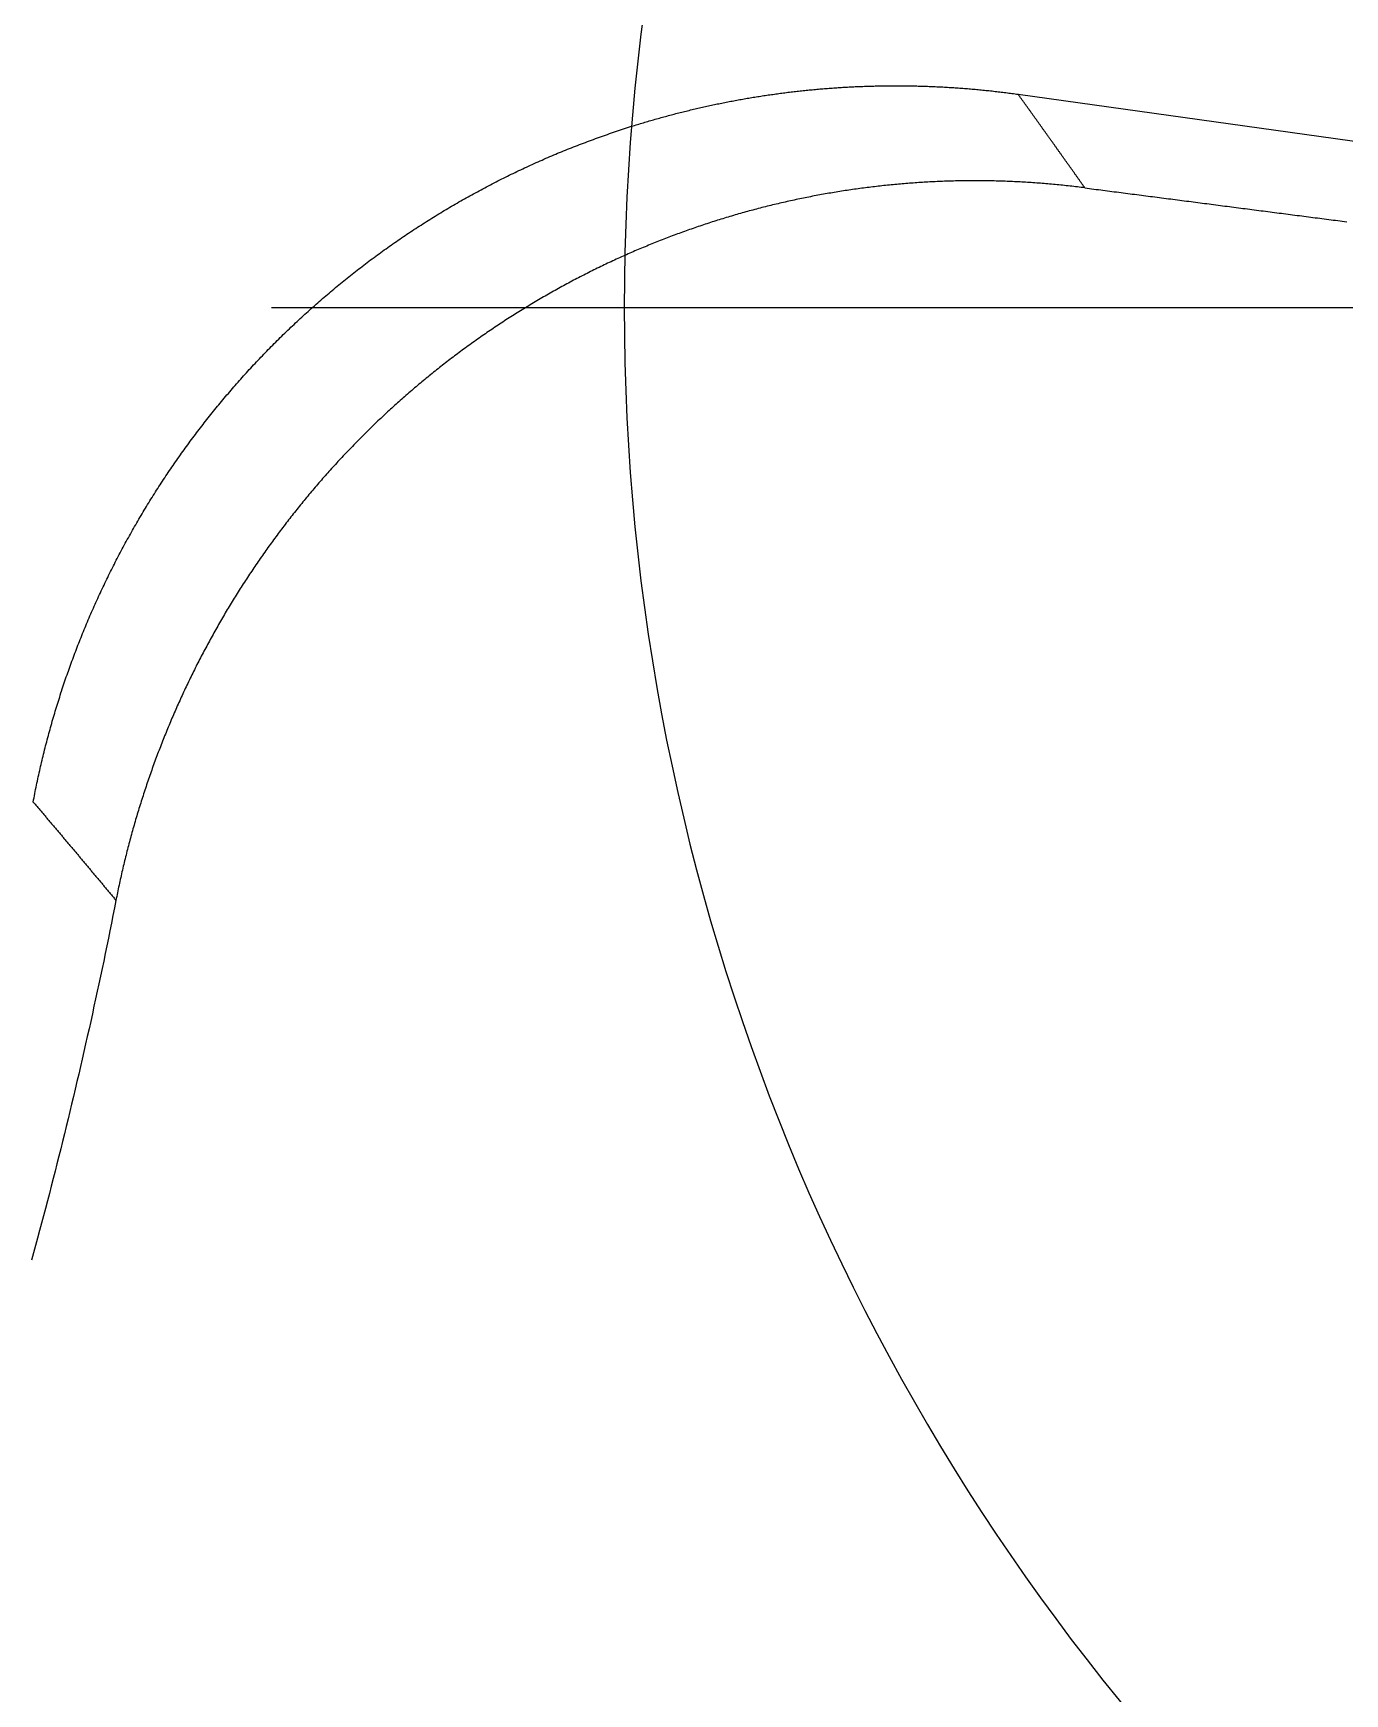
# Model space of a CAD drawing. Extents: x -139 to 76, y -217 to 47.
# Drawn here: x 30.65 to 38.09, y -7.86 to 1.56 of the extents above; entities that cross this region are included whole.
import ezdxf

# ---------------------------------------------------------------- set-up
doc = ezdxf.new("R2010")
doc.units = 0
doc.linetypes.add('CENTER', pattern=[50.8, 31.75, -6.35, 6.35, -6.35])
doc.linetypes.add('DASHED', pattern=[19.05, 12.7, -6.35])
doc.layers.get('0').update_dxf_attribs({"linetype": 'CONTINUOUS'})
doc.layers.add('CENTER', color=1, linetype='CONTINUOUS')

msp = doc.modelspace()

# ---------------------------------------------------------------- linework, layer by layer
at = {"color": 3, "linetype": 'DASHED'}
msp.add_line((36.2337, 1.2091), (38.8071, 0.8492), dxfattribs=at)
at = {"color": 3}
for points in [[(34.0422, 1.0272, 0), (34.0505, 1.0298, 0), (34.0588, 1.0324, 0), (34.0672, 1.035, 0), (34.0755, 1.0375, 0), (34.0838, 1.0401, 0), (34.0921, 1.0426, 0), (34.1004, 1.0451, 0), (34.1087, 1.0476, 0), (34.1171, 1.0501, 0), (34.1254, 1.0526, 0), (34.1337, 1.0551, 0), (34.1421, 1.0575, 0), (34.1504, 1.0599, 0), (34.1587, 1.0624, 0), (34.1671, 1.0648, 0), (34.1754, 1.0672, 0), (34.1838, 1.0695, 0), (34.1921, 1.0719, 0), (34.2005, 1.0742, 0), (34.2088, 1.0765, 0), (34.2172, 1.0789, 0), (34.2256, 1.0811, 0), (34.2339, 1.0834, 0), (34.2423, 1.0857, 0), (34.2507, 1.0879, 0), (34.259, 1.0902, 0), (34.2674, 1.0924, 0), (34.2758, 1.0946, 0), (34.2841, 1.0968, 0), (34.2925, 1.099, 0), (34.3009, 1.1011, 0), (34.3093, 1.1033, 0), (34.3177, 1.1054, 0), (34.3261, 1.1075, 0), (34.3344, 1.1096, 0), (34.3428, 1.1117, 0), (34.3512, 1.1137, 0), (34.3596, 1.1158, 0), (34.368, 1.1178, 0), (34.3764, 1.1199, 0), (34.3848, 1.1219, 0), (34.3932, 1.1239, 0), (34.4016, 1.1258, 0), (34.41, 1.1278, 0), (34.4184, 1.1298, 0), (34.4269, 1.1317, 0), (34.4353, 1.1336, 0), (34.4437, 1.1355, 0), (34.4521, 1.1374, 0), (34.4606, 1.1393, 0), (34.469, 1.1411, 0), (34.4774, 1.143, 0), (34.4859, 1.1448, 0), (34.4943, 1.1466, 0), (34.5027, 1.1484, 0), (34.5112, 1.1502, 0), (34.5196, 1.152, 0), (34.5281, 1.1538, 0), (34.5365, 1.1555, 0), (34.545, 1.1572, 0), (34.5535, 1.1589, 0), (34.5619, 1.1606, 0), (34.5704, 1.1623, 0), (34.5789, 1.164, 0), (34.5873, 1.1657, 0), (34.5958, 1.1673, 0), (34.6043, 1.1689, 0), (34.6128, 1.1705, 0), (34.6213, 1.1722, 0), (34.6298, 1.1737, 0), (34.6383, 1.1753, 0), (34.6467, 1.1768, 0), (34.6552, 1.1784, 0), (34.6637, 1.1799, 0), (34.6722, 1.1814, 0), (34.6808, 1.1829, 0), (34.6893, 1.1844, 0), (34.6978, 1.1859, 0), (34.7063, 1.1873, 0), (34.7148, 1.1887, 0), (34.7233, 1.1902, 0), (34.7319, 1.1916, 0), (34.7404, 1.193, 0), (34.7489, 1.1944, 0), (34.7575, 1.1957, 0), (34.766, 1.1971, 0), (34.7745, 1.1984, 0), (34.7831, 1.1997, 0), (34.7916, 1.201, 0), (34.8002, 1.2023, 0), (34.8087, 1.2036, 0), (34.8173, 1.2048, 0), (34.8258, 1.2061, 0), (34.8344, 1.2073, 0), (34.843, 1.2085, 0), (34.8515, 1.2097, 0), (34.8601, 1.2109, 0), (34.8687, 1.2121, 0), (34.8773, 1.2132, 0), (34.8858, 1.2144, 0), (34.8944, 1.2155, 0), (34.903, 1.2166, 0), (34.9116, 1.2177, 0), (34.9202, 1.2188, 0), (34.9288, 1.2199, 0), (34.9374, 1.2209, 0), (34.946, 1.222, 0), (34.9546, 1.223, 0), (34.9632, 1.224, 0), (34.9718, 1.225, 0), (34.9804, 1.226, 0), (34.989, 1.2269, 0), (34.9977, 1.2279, 0), (35.0063, 1.2288, 0), (35.0149, 1.2297, 0), (35.0235, 1.2306, 0), (35.0322, 1.2315, 0), (35.0408, 1.2324, 0), (35.0495, 1.2332, 0), (35.0581, 1.2341, 0), (35.0667, 1.2349, 0), (35.0754, 1.2357, 0), (35.084, 1.2365, 0), (35.0927, 1.2373, 0), (35.1013, 1.2381, 0), (35.11, 1.2388, 0), (35.1187, 1.2396, 0), (35.1273, 1.2403, 0), (35.136, 1.241, 0), (35.1447, 1.2417, 0), (35.1534, 1.2424, 0), (35.162, 1.243, 0), (35.1707, 1.2437, 0), (35.1794, 1.2443, 0), (35.1881, 1.245, 0), (35.1968, 1.2455, 0), (35.2055, 1.2461, 0), (35.2142, 1.2467, 0), (35.2229, 1.2473, 0), (35.2316, 1.2478, 0), (35.2403, 1.2484, 0), (35.249, 1.2489, 0), (35.2577, 1.2494, 0), (35.2664, 1.2498, 0), (35.2751, 1.2503, 0), (35.2839, 1.2508, 0), (35.2926, 1.2512, 0), (35.3013, 1.2516, 0), (35.31, 1.2521, 0), (35.3188, 1.2525, 0), (35.3275, 1.2528, 0), (35.3362, 1.2532, 0), (35.3449, 1.2535, 0), (35.3537, 1.2539, 0), (35.3624, 1.2542, 0), (35.3711, 1.2545, 0), (35.3798, 1.2548, 0), (35.3886, 1.2551, 0), (35.3973, 1.2553, 0), (35.406, 1.2555, 0), (35.4147, 1.2558, 0), (35.4235, 1.256, 0), (35.4322, 1.2562, 0), (35.4409, 1.2564, 0), (35.4496, 1.2565, 0), (35.4584, 1.2567, 0), (35.4671, 1.2568, 0), (35.4758, 1.2569, 0), (35.4846, 1.2571, 0), (35.4933, 1.2571, 0), (35.502, 1.2572, 0), (35.5107, 1.2573, 0), (35.5195, 1.2573, 0), (35.5282, 1.2573, 0), (35.5369, 1.2573, 0), (35.5457, 1.2573, 0), (35.5544, 1.2573, 0), (35.5631, 1.2573, 0), (35.5718, 1.2573, 0), (35.5806, 1.2572, 0), (35.5893, 1.2571, 0), (35.598, 1.257, 0), (35.6068, 1.2569, 0), (35.6155, 1.2568, 0), (35.6242, 1.2567, 0), (35.6329, 1.2565, 0), (35.6417, 1.2563, 0), (35.6504, 1.2561, 0), (35.6591, 1.2559, 0), (35.6679, 1.2557, 0), (35.6766, 1.2555, 0), (35.6853, 1.2552, 0), (35.694, 1.255, 0), (35.7028, 1.2547, 0), (35.7115, 1.2544, 0), (35.7202, 1.2541, 0), (35.7289, 1.2538, 0), (35.7377, 1.2535, 0), (35.7464, 1.2531, 0), (35.7551, 1.2527, 0), (35.7638, 1.2524, 0), (35.7725, 1.2519, 0), (35.7813, 1.2515, 0), (35.79, 1.2511, 0), (35.7987, 1.2507, 0), (35.8074, 1.2502, 0), (35.8161, 1.2497, 0), (35.8249, 1.2492, 0), (35.8336, 1.2487, 0), (35.8423, 1.2482, 0), (35.851, 1.2477, 0), (35.8597, 1.2471, 0), (35.8685, 1.2466, 0), (35.8772, 1.246, 0), (35.8859, 1.2454, 0), (35.8946, 1.2448, 0), (35.9033, 1.2442, 0), (35.912, 1.2435, 0), (35.9207, 1.2429, 0), (35.9294, 1.2422, 0), (35.9382, 1.2415, 0), (35.9469, 1.2408, 0), (35.9556, 1.2401, 0), (35.9643, 1.2393, 0), (35.973, 1.2386, 0), (35.9817, 1.2378, 0), (35.9904, 1.237, 0), (35.9991, 1.2363, 0), (36.0078, 1.2354, 0), (36.0165, 1.2346, 0), (36.0252, 1.2338, 0), (36.0339, 1.2329, 0), (36.0426, 1.2321, 0), (36.0513, 1.2312, 0), (36.06, 1.2303, 0), (36.0687, 1.2294, 0), (36.0774, 1.2284, 0), (36.0861, 1.2275, 0), (36.0948, 1.2265, 0), (36.1035, 1.2255, 0), (36.1122, 1.2246, 0), (36.1209, 1.2235, 0), (36.1295, 1.2225, 0), (36.1382, 1.2215, 0), (36.1469, 1.2204, 0), (36.1556, 1.2194, 0), (36.1643, 1.2183, 0), (36.173, 1.2172, 0), (36.1816, 1.2161, 0), (36.1903, 1.2149, 0), (36.199, 1.2138, 0), (36.2077, 1.2126, 0), (36.2164, 1.2114, 0), (36.225, 1.2103, 0), (36.2337, 1.2091, 0)], [(36.6124, 0.6781, 0), (36.6101, 0.6815, 0), (36.6077, 0.6848, 0), (36.6053, 0.6882, 0), (36.603, 0.6915, 0), (36.6006, 0.6948, 0), (36.5982, 0.6982, 0), (36.5959, 0.7015, 0), (36.5935, 0.7048, 0), (36.5911, 0.7082, 0), (36.5887, 0.7115, 0), (36.5864, 0.7149, 0), (36.584, 0.7182, 0), (36.5816, 0.7215, 0), (36.5793, 0.7249, 0), (36.5769, 0.7282, 0), (36.5745, 0.7315, 0), (36.5722, 0.7349, 0), (36.5698, 0.7382, 0), (36.5674, 0.7416, 0), (36.5651, 0.7449, 0), (36.5627, 0.7482, 0), (36.5603, 0.7516, 0), (36.558, 0.7549, 0), (36.5556, 0.7582, 0), (36.5532, 0.7616, 0), (36.5509, 0.7649, 0), (36.5485, 0.7683, 0), (36.5461, 0.7716, 0), (36.5437, 0.7749, 0), (36.5414, 0.7783, 0), (36.539, 0.7816, 0), (36.5366, 0.7849, 0), (36.5343, 0.7883, 0), (36.5319, 0.7916, 0), (36.5295, 0.795, 0), (36.5272, 0.7983, 0), (36.5248, 0.8016, 0), (36.5224, 0.805, 0), (36.52, 0.8083, 0), (36.5177, 0.8116, 0), (36.5153, 0.815, 0), (36.5129, 0.8183, 0), (36.5106, 0.8217, 0), (36.5082, 0.825, 0), (36.5058, 0.8283, 0), (36.5034, 0.8317, 0), (36.5011, 0.835, 0), (36.4987, 0.8383, 0), (36.4963, 0.8417, 0), (36.4939, 0.845, 0), (36.4916, 0.8484, 0), (36.4892, 0.8517, 0), (36.4868, 0.855, 0), (36.4845, 0.8584, 0), (36.4821, 0.8617, 0), (36.4797, 0.865, 0), (36.4773, 0.8684, 0), (36.475, 0.8717, 0), (36.4726, 0.8751, 0), (36.4702, 0.8784, 0), (36.4678, 0.8817, 0), (36.4654, 0.8851, 0), (36.4631, 0.8884, 0), (36.4607, 0.8918, 0), (36.4583, 0.8951, 0), (36.4559, 0.8984, 0), (36.4536, 0.9018, 0), (36.4512, 0.9051, 0), (36.4488, 0.9084, 0), (36.4464, 0.9118, 0), (36.444, 0.9151, 0), (36.4417, 0.9185, 0), (36.4393, 0.9218, 0), (36.4369, 0.9251, 0), (36.4345, 0.9285, 0), (36.4322, 0.9318, 0), (36.4298, 0.9352, 0), (36.4274, 0.9385, 0), (36.425, 0.9418, 0), (36.4226, 0.9452, 0), (36.4202, 0.9485, 0), (36.4179, 0.9519, 0), (36.4155, 0.9552, 0), (36.4131, 0.9585, 0), (36.4107, 0.9619, 0), (36.4083, 0.9652, 0), (36.4059, 0.9685, 0), (36.4036, 0.9719, 0), (36.4012, 0.9752, 0), (36.3988, 0.9786, 0), (36.3964, 0.9819, 0), (36.394, 0.9852, 0), (36.3916, 0.9886, 0), (36.3892, 0.9919, 0), (36.3869, 0.9953, 0), (36.3845, 0.9986, 0), (36.3821, 1.0019, 0), (36.3797, 1.0053, 0), (36.3773, 1.0086, 0), (36.3749, 1.012, 0), (36.3725, 1.0153, 0), (36.3701, 1.0186, 0), (36.3678, 1.022, 0), (36.3654, 1.0253, 0), (36.363, 1.0287, 0), (36.3606, 1.032, 0), (36.3582, 1.0353, 0), (36.3558, 1.0387, 0), (36.3534, 1.042, 0), (36.351, 1.0454, 0), (36.3486, 1.0487, 0), (36.3462, 1.052, 0), (36.3439, 1.0554, 0), (36.3415, 1.0587, 0), (36.3391, 1.0621, 0), (36.3367, 1.0654, 0), (36.3343, 1.0688, 0), (36.3319, 1.0721, 0), (36.3295, 1.0754, 0), (36.3271, 1.0788, 0), (36.3247, 1.0821, 0), (36.3223, 1.0855, 0), (36.3199, 1.0888, 0), (36.3175, 1.0921, 0), (36.3151, 1.0955, 0), (36.3127, 1.0988, 0), (36.3104, 1.1021, 0), (36.308, 1.1055, 0), (36.3056, 1.1088, 0), (36.3032, 1.1122, 0), (36.3008, 1.1155, 0), (36.2984, 1.1189, 0), (36.296, 1.1222, 0), (36.2936, 1.1255, 0), (36.2912, 1.1289, 0), (36.2888, 1.1322, 0), (36.2864, 1.1356, 0), (36.284, 1.1389, 0), (36.2816, 1.1422, 0), (36.2792, 1.1456, 0), (36.2768, 1.1489, 0), (36.2744, 1.1523, 0), (36.272, 1.1556, 0), (36.2696, 1.1589, 0), (36.2672, 1.1623, 0), (36.2649, 1.1656, 0), (36.2625, 1.169, 0), (36.2601, 1.1723, 0), (36.2577, 1.1757, 0), (36.2553, 1.179, 0), (36.2529, 1.1823, 0), (36.2505, 1.1857, 0), (36.2481, 1.189, 0), (36.2457, 1.1924, 0), (36.2433, 1.1957, 0), (36.2409, 1.199, 0), (36.2385, 1.2024, 0), (36.2361, 1.2057, 0), (36.2337, 1.2091, 0)], [(36.6124, 0.6781, 0), (36.6019, 0.6795, 0), (36.5914, 0.6808, 0), (36.5809, 0.6821, 0), (36.5703, 0.6834, 0), (36.5598, 0.6847, 0), (36.5493, 0.6859, 0), (36.5388, 0.6871, 0), (36.5283, 0.6883, 0), (36.5178, 0.6895, 0), (36.5072, 0.6906, 0), (36.4967, 0.6917, 0), (36.4862, 0.6928, 0), (36.4757, 0.6939, 0), (36.4652, 0.6949, 0), (36.4547, 0.696, 0), (36.4442, 0.697, 0), (36.4337, 0.6979, 0), (36.4232, 0.6989, 0), (36.4127, 0.6998, 0), (36.4022, 0.7007, 0), (36.3917, 0.7016, 0), (36.3812, 0.7025, 0), (36.3707, 0.7033, 0), (36.3602, 0.7042, 0), (36.3497, 0.705, 0), (36.3392, 0.7057, 0), (36.3287, 0.7065, 0), (36.3182, 0.7072, 0), (36.3077, 0.7079, 0), (36.2973, 0.7086, 0), (36.2868, 0.7092, 0), (36.2763, 0.7099, 0), (36.2658, 0.7105, 0), (36.2553, 0.7111, 0), (36.2448, 0.7116, 0), (36.2344, 0.7122, 0), (36.2239, 0.7127, 0), (36.2134, 0.7132, 0), (36.2029, 0.7137, 0), (36.1924, 0.7141, 0), (36.182, 0.7146, 0), (36.1715, 0.715, 0), (36.161, 0.7154, 0), (36.1506, 0.7157, 0), (36.1401, 0.7161, 0), (36.1296, 0.7164, 0), (36.1192, 0.7167, 0), (36.1087, 0.7169, 0), (36.0982, 0.7172, 0), (36.0878, 0.7174, 0), (36.0773, 0.7176, 0), (36.0668, 0.7178, 0), (36.0564, 0.7179, 0), (36.0459, 0.7181, 0), (36.0355, 0.7182, 0), (36.025, 0.7183, 0), (36.0146, 0.7183, 0), (36.0041, 0.7184, 0), (35.9937, 0.7184, 0), (35.9832, 0.7184, 0), (35.9728, 0.7184, 0), (35.9623, 0.7183, 0), (35.9519, 0.7183, 0), (35.9414, 0.7182, 0), (35.931, 0.7181, 0), (35.9205, 0.7179, 0), (35.9101, 0.7178, 0), (35.8996, 0.7176, 0), (35.8892, 0.7174, 0), (35.8788, 0.7172, 0), (35.8683, 0.7169, 0), (35.8579, 0.7166, 0), (35.8475, 0.7164, 0), (35.837, 0.716, 0), (35.8266, 0.7157, 0), (35.8162, 0.7153, 0), (35.8057, 0.715, 0), (35.7953, 0.7146, 0), (35.7849, 0.7141, 0), (35.7745, 0.7137, 0), (35.764, 0.7132, 0), (35.7536, 0.7127, 0), (35.7432, 0.7122, 0), (35.7328, 0.7117, 0), (35.7223, 0.7111, 0), (35.7119, 0.7105, 0), (35.7015, 0.7099, 0), (35.6911, 0.7093, 0), (35.6807, 0.7086, 0), (35.6703, 0.708, 0), (35.6599, 0.7073, 0), (35.6494, 0.7065, 0), (35.639, 0.7058, 0), (35.6286, 0.705, 0), (35.6182, 0.7043, 0), (35.6078, 0.7034, 0), (35.5973, 0.7026, 0), (35.5869, 0.7018, 0), (35.5765, 0.7009, 0), (35.5661, 0.7, 0), (35.5557, 0.6991, 0), (35.5453, 0.6981, 0), (35.5348, 0.6971, 0), (35.5244, 0.6962, 0), (35.514, 0.6951, 0), (35.5036, 0.6941, 0), (35.4932, 0.6931, 0), (35.4827, 0.692, 0), (35.4723, 0.6909, 0), (35.4619, 0.6897, 0), (35.4515, 0.6886, 0), (35.4411, 0.6874, 0), (35.4307, 0.6862, 0), (35.4203, 0.685, 0), (35.4098, 0.6838, 0), (35.3994, 0.6825, 0), (35.389, 0.6812, 0), (35.3786, 0.6799, 0), (35.3682, 0.6786, 0), (35.3578, 0.6772, 0), (35.3474, 0.6759, 0), (35.337, 0.6745, 0), (35.3266, 0.673, 0), (35.3162, 0.6716, 0), (35.3058, 0.6701, 0), (35.2954, 0.6686, 0), (35.285, 0.6671, 0), (35.2746, 0.6656, 0), (35.2643, 0.6641, 0), (35.2539, 0.6625, 0), (35.2435, 0.6609, 0), (35.2331, 0.6593, 0), (35.2227, 0.6576, 0), (35.2124, 0.6559, 0), (35.202, 0.6543, 0), (35.1916, 0.6525, 0), (35.1813, 0.6508, 0), (35.1709, 0.6491, 0), (35.1606, 0.6473, 0), (35.1502, 0.6455, 0), (35.1399, 0.6437, 0), (35.1295, 0.6418, 0), (35.1192, 0.64, 0), (35.1088, 0.6381, 0), (35.0985, 0.6362, 0), (35.0882, 0.6342, 0), (35.0778, 0.6323, 0), (35.0675, 0.6303, 0), (35.0572, 0.6283, 0), (35.0469, 0.6263, 0), (35.0366, 0.6242, 0), (35.0263, 0.6222, 0), (35.016, 0.6201, 0), (35.0057, 0.618, 0), (34.9954, 0.6158, 0), (34.9851, 0.6137, 0), (34.9748, 0.6115, 0), (34.9645, 0.6093, 0), (34.9543, 0.6071, 0), (34.944, 0.6048, 0), (34.9338, 0.6026, 0), (34.9235, 0.6003, 0), (34.9132, 0.598, 0), (34.903, 0.5956, 0), (34.8928, 0.5933, 0), (34.8825, 0.5909, 0), (34.8723, 0.5885, 0), (34.8621, 0.5861, 0), (34.8519, 0.5837, 0), (34.8417, 0.5812, 0), (34.8315, 0.5787, 0), (34.8213, 0.5762, 0), (34.8111, 0.5737, 0), (34.8009, 0.5711, 0), (34.7907, 0.5686, 0), (34.7806, 0.566, 0), (34.7704, 0.5633, 0), (34.7602, 0.5607, 0), (34.7501, 0.558, 0), (34.7399, 0.5554, 0), (34.7298, 0.5527, 0), (34.7197, 0.5499, 0), (34.7096, 0.5472, 0), (34.6995, 0.5444, 0), (34.6894, 0.5416, 0), (34.6793, 0.5388, 0), (34.6692, 0.536, 0), (34.6591, 0.5332, 0), (34.6491, 0.5303, 0), (34.639, 0.5274, 0), (34.629, 0.5245, 0), (34.6189, 0.5216, 0), (34.6089, 0.5186, 0), (34.5989, 0.5156, 0), (34.5889, 0.5127, 0), (34.5789, 0.5096, 0), (34.5689, 0.5066, 0), (34.5589, 0.5035, 0), (34.5489, 0.5005, 0), (34.5389, 0.4974, 0), (34.529, 0.4943, 0), (34.519, 0.4911, 0), (34.5091, 0.488, 0), (34.4991, 0.4848, 0), (34.4892, 0.4816, 0), (34.4793, 0.4784, 0), (34.4694, 0.4751, 0), (34.4595, 0.4718, 0), (34.4496, 0.4686, 0), (34.4397, 0.4653, 0), (34.4298, 0.4619, 0), (34.4199, 0.4586, 0), (34.4101, 0.4552, 0), (34.4002, 0.4518, 0), (34.3904, 0.4484, 0), (34.3805, 0.445, 0), (34.3707, 0.4416, 0), (34.3609, 0.4381, 0), (34.3511, 0.4346, 0), (34.3413, 0.4311, 0), (34.3315, 0.4275, 0), (34.3217, 0.424, 0), (34.3119, 0.4204, 0), (34.3022, 0.4168, 0), (34.2924, 0.4132, 0), (34.2826, 0.4096, 0), (34.2729, 0.4059, 0), (34.2632, 0.4022, 0), (34.2534, 0.3986, 0), (34.2437, 0.3948, 0), (34.234, 0.3911, 0), (34.2243, 0.3873, 0), (34.2146, 0.3836, 0), (34.2049, 0.3798, 0), (34.1953, 0.3759, 0), (34.1856, 0.3721, 0), (34.1759, 0.3682, 0), (34.1663, 0.3644, 0), (34.1566, 0.3605, 0), (34.147, 0.3565, 0), (34.1374, 0.3526, 0), (34.1278, 0.3486, 0), (34.1181, 0.3446, 0), (34.1085, 0.3406, 0), (34.099, 0.3366, 0), (34.0894, 0.3326, 0), (34.0798, 0.3285, 0), (34.0702, 0.3244, 0), (34.0607, 0.3203, 0), (34.0511, 0.3162, 0), (34.0416, 0.312, 0), (34.032, 0.3079, 0), (34.0225, 0.3037, 0), (34.013, 0.2995, 0), (34.0035, 0.2952, 0)], [(36.6124, 0.6781, 0), (36.6252, 0.6765, 0), (36.638, 0.6748, 0), (36.6508, 0.6732, 0), (36.6636, 0.6715, 0), (36.6765, 0.6699, 0), (36.6893, 0.6682, 0), (36.7021, 0.6665, 0), (36.7149, 0.6649, 0), (36.7277, 0.6632, 0), (36.7405, 0.6616, 0), (36.7533, 0.6599, 0), (36.7661, 0.6583, 0), (36.7789, 0.6566, 0), (36.7917, 0.655, 0), (36.8045, 0.6533, 0), (36.8173, 0.6516, 0), (36.8301, 0.65, 0), (36.8429, 0.6483, 0), (36.8557, 0.6467, 0), (36.8685, 0.645, 0), (36.8813, 0.6433, 0), (36.8941, 0.6417, 0), (36.907, 0.64, 0), (36.9198, 0.6384, 0), (36.9326, 0.6367, 0), (36.9454, 0.6351, 0), (36.9582, 0.6334, 0), (36.971, 0.6318, 0), (36.9838, 0.6301, 0), (36.9966, 0.6284, 0), (37.0094, 0.6268, 0), (37.0222, 0.6251, 0), (37.035, 0.6235, 0), (37.0478, 0.6218, 0), (37.0606, 0.6202, 0), (37.0734, 0.6185, 0), (37.0862, 0.6168, 0), (37.099, 0.6152, 0), (37.1118, 0.6135, 0), (37.1246, 0.6119, 0), (37.1375, 0.6102, 0), (37.1503, 0.6086, 0), (37.1631, 0.6069, 0), (37.1759, 0.6052, 0), (37.1887, 0.6036, 0), (37.2015, 0.6019, 0), (37.2143, 0.6003, 0), (37.2271, 0.5986, 0), (37.2399, 0.597, 0), (37.2527, 0.5953, 0), (37.2655, 0.5936, 0), (37.2783, 0.592, 0), (37.2911, 0.5903, 0), (37.3039, 0.5887, 0), (37.3167, 0.587, 0), (37.3295, 0.5854, 0), (37.3423, 0.5837, 0), (37.3551, 0.582, 0), (37.368, 0.5804, 0), (37.3808, 0.5787, 0), (37.3936, 0.5771, 0), (37.4064, 0.5754, 0), (37.4192, 0.5738, 0), (37.432, 0.5721, 0), (37.4448, 0.5704, 0), (37.4576, 0.5688, 0), (37.4704, 0.5671, 0), (37.4832, 0.5655, 0), (37.496, 0.5638, 0), (37.5088, 0.5622, 0), (37.5216, 0.5605, 0), (37.5344, 0.5588, 0), (37.5472, 0.5572, 0), (37.56, 0.5555, 0), (37.5728, 0.5539, 0), (37.5856, 0.5522, 0), (37.5985, 0.5506, 0), (37.6113, 0.5489, 0), (37.6241, 0.5472, 0), (37.6369, 0.5456, 0), (37.6497, 0.5439, 0), (37.6625, 0.5423, 0), (37.6753, 0.5406, 0), (37.6881, 0.539, 0), (37.7009, 0.5373, 0), (37.7137, 0.5356, 0), (37.7265, 0.534, 0), (37.7393, 0.5323, 0), (37.7521, 0.5307, 0), (37.7649, 0.529, 0), (37.7777, 0.5273, 0), (37.7905, 0.5257, 0), (37.8033, 0.524, 0), (37.8161, 0.5224, 0), (37.829, 0.5207, 0), (37.8418, 0.5191, 0), (37.8546, 0.5174, 0), (37.8674, 0.5158, 0), (37.8802, 0.5141, 0), (37.893, 0.5124, 0), (37.9058, 0.5108, 0), (37.9186, 0.5091, 0), (37.9314, 0.5075, 0), (37.9442, 0.5058, 0), (37.957, 0.5041, 0), (37.9698, 0.5025, 0), (37.9826, 0.5008, 0), (37.9954, 0.4992, 0), (38.0082, 0.4975, 0), (38.021, 0.4959, 0), (38.0338, 0.4942, 0), (38.0466, 0.4925, 0), (38.0595, 0.4909, 0), (38.0723, 0.4892, 0), (38.0851, 0.4876, 0), (38.0979, 0.4859, 0)]]:
    msp.add_polyline3d(points, dxfattribs=at)
at = {"color": 7}
for points in [[(30.6486, -2.8038, 0), (30.6508, -2.7919, 0), (30.6531, -2.7799, 0), (30.6554, -2.768, 0), (30.6578, -2.7561, 0), (30.6601, -2.7443, 0), (30.6625, -2.7324, 0), (30.6649, -2.7205, 0), (30.6674, -2.7087, 0), (30.6699, -2.6968, 0), (30.6724, -2.685, 0), (30.6749, -2.6732, 0), (30.6775, -2.6614, 0), (30.6801, -2.6496, 0), (30.6827, -2.6378, 0), (30.6853, -2.626, 0), (30.688, -2.6142, 0), (30.6907, -2.6025, 0), (30.6934, -2.5907, 0), (30.6962, -2.5789, 0), (30.6989, -2.5672, 0), (30.7017, -2.5555, 0), (30.7046, -2.5438, 0), (30.7074, -2.5321, 0), (30.7103, -2.5204, 0), (30.7132, -2.5087, 0), (30.7162, -2.497, 0), (30.7192, -2.4854, 0), (30.7222, -2.4737, 0), (30.7252, -2.4621, 0), (30.7282, -2.4505, 0), (30.7313, -2.4388, 0), (30.7344, -2.4272, 0), (30.7376, -2.4156, 0), (30.7407, -2.404, 0), (30.7439, -2.3925, 0), (30.7471, -2.3809, 0), (30.7504, -2.3693, 0), (30.7537, -2.3578, 0), (30.757, -2.3462, 0), (30.7603, -2.3347, 0), (30.7636, -2.3232, 0), (30.767, -2.3117, 0), (30.7704, -2.3002, 0), (30.7739, -2.2887, 0), (30.7773, -2.2772, 0), (30.7808, -2.2658, 0), (30.7843, -2.2543, 0), (30.7879, -2.2428, 0), (30.7914, -2.2314, 0), (30.795, -2.22, 0), (30.7987, -2.2085, 0), (30.8023, -2.1971, 0), (30.806, -2.1857, 0), (30.8097, -2.1744, 0), (30.8134, -2.163, 0), (30.8172, -2.1516, 0), (30.821, -2.1402, 0), (30.8248, -2.1289, 0), (30.8286, -2.1176, 0), (30.8325, -2.1062, 0), (30.8364, -2.0949, 0), (30.8403, -2.0836, 0), (30.8443, -2.0723, 0), (30.8482, -2.061, 0), (30.8522, -2.0497, 0), (30.8563, -2.0385, 0), (30.8603, -2.0272, 0), (30.8644, -2.0159, 0), (30.8685, -2.0047, 0), (30.8727, -1.9935, 0), (30.8768, -1.9823, 0), (30.881, -1.971, 0), (30.8852, -1.9598, 0), (30.8895, -1.9486, 0), (30.8937, -1.9375, 0), (30.898, -1.9263, 0), (30.9024, -1.9151, 0), (30.9067, -1.904, 0), (30.9111, -1.8928, 0), (30.9155, -1.8817, 0), (30.9199, -1.8706, 0), (30.9244, -1.8595, 0), (30.9289, -1.8484, 0), (30.9334, -1.8373, 0), (30.9379, -1.8262, 0), (30.9425, -1.8151, 0), (30.9471, -1.804, 0), (30.9517, -1.7929, 0), (30.9564, -1.7819, 0), (30.9611, -1.7708, 0), (30.9658, -1.7598, 0), (30.9705, -1.7487, 0), (30.9753, -1.7377, 0), (30.9801, -1.7267, 0), (30.9849, -1.7157, 0), (30.9898, -1.7047, 0), (30.9946, -1.6937, 0), (30.9995, -1.6827, 0), (31.0045, -1.6717, 0), (31.0094, -1.6608, 0), (31.0144, -1.6498, 0), (31.0194, -1.6389, 0), (31.0245, -1.628, 0), (31.0296, -1.617, 0), (31.0347, -1.6061, 0), (31.0398, -1.5952, 0), (31.0449, -1.5843, 0), (31.0501, -1.5735, 0), (31.0553, -1.5626, 0), (31.0605, -1.5517, 0), (31.0658, -1.5409, 0), (31.0711, -1.5301, 0), (31.0764, -1.5192, 0), (31.0817, -1.5084, 0), (31.0871, -1.4976, 0), (31.0925, -1.4868, 0), (31.0979, -1.4761, 0), (31.1033, -1.4653, 0), (31.1088, -1.4546, 0), (31.1143, -1.4438, 0), (31.1198, -1.4331, 0), (31.1254, -1.4224, 0), (31.131, -1.4117, 0), (31.1366, -1.401, 0), (31.1422, -1.3903, 0), (31.1478, -1.3796, 0), (31.1535, -1.369, 0), (31.1592, -1.3583, 0), (31.165, -1.3477, 0), (31.1707, -1.3371, 0), (31.1765, -1.3265, 0), (31.1823, -1.3159, 0), (31.1881, -1.3054, 0), (31.194, -1.2948, 0), (31.1999, -1.2843, 0), (31.2058, -1.2737, 0), (31.2117, -1.2632, 0), (31.2177, -1.2527, 0), (31.2237, -1.2422, 0), (31.2297, -1.2318, 0), (31.2357, -1.2213, 0), (31.2418, -1.2109, 0), (31.2479, -1.2004, 0), (31.254, -1.19, 0), (31.2601, -1.1796, 0), (31.2663, -1.1692, 0), (31.2725, -1.1589, 0), (31.2787, -1.1485, 0), (31.2849, -1.1382, 0), (31.2912, -1.1279, 0), (31.2975, -1.1176, 0), (31.3038, -1.1073, 0), (31.3101, -1.097, 0), (31.3165, -1.0868, 0), (31.3229, -1.0765, 0), (31.3293, -1.0663, 0), (31.3357, -1.0561, 0), (31.3422, -1.0459, 0), (31.3487, -1.0358, 0), (31.3552, -1.0256, 0), (31.3617, -1.0155, 0), (31.3683, -1.0054, 0), (31.3748, -0.9953, 0), (31.3814, -0.9852, 0), (31.388, -0.9751, 0), (31.3947, -0.9651, 0), (31.4014, -0.9551, 0), (31.408, -0.9451, 0), (31.4147, -0.9351, 0), (31.4215, -0.9251, 0), (31.4282, -0.9152, 0), (31.435, -0.9053, 0), (31.4418, -0.8953, 0), (31.4486, -0.8855, 0), (31.4555, -0.8756, 0), (31.4623, -0.8657, 0), (31.4692, -0.8559, 0), (31.4761, -0.8461, 0), (31.483, -0.8363, 0), (31.49, -0.8265, 0), (31.497, -0.8167, 0), (31.504, -0.807, 0), (31.511, -0.7973, 0), (31.518, -0.7876, 0), (31.5251, -0.7779, 0), (31.5322, -0.7682, 0), (31.5393, -0.7586, 0), (31.5464, -0.7489, 0), (31.5536, -0.7393, 0), (31.5608, -0.7297, 0), (31.568, -0.7202, 0), (31.5752, -0.7106, 0), (31.5824, -0.7011, 0), (31.5897, -0.6915, 0), (31.597, -0.682, 0), (31.6043, -0.6726, 0), (31.6116, -0.6631, 0), (31.619, -0.6537, 0), (31.6264, -0.6442, 0), (31.6338, -0.6348, 0), (31.6412, -0.6254, 0), (31.6486, -0.6161, 0), (31.6561, -0.6067, 0), (31.6636, -0.5974, 0), (31.6711, -0.5881, 0), (31.6786, -0.5788, 0), (31.6862, -0.5695, 0), (31.6938, -0.5602, 0), (31.7014, -0.551, 0), (31.709, -0.5417, 0), (31.7167, -0.5325, 0), (31.7243, -0.5234, 0), (31.732, -0.5142, 0), (31.7397, -0.505, 0), (31.7475, -0.4959, 0), (31.7552, -0.4868, 0), (31.763, -0.4777, 0), (31.7708, -0.4686, 0), (31.7786, -0.4596, 0), (31.7865, -0.4505, 0), (31.7943, -0.4415, 0), (31.8022, -0.4325, 0), (31.8101, -0.4235, 0), (31.8181, -0.4145, 0), (31.826, -0.4056, 0), (31.834, -0.3967, 0), (31.842, -0.3878, 0), (31.85, -0.3789, 0), (31.8581, -0.37, 0), (31.8661, -0.3611, 0), (31.8742, -0.3523, 0), (31.8823, -0.3435, 0), (31.8905, -0.3347, 0), (31.8986, -0.3259, 0), (31.9068, -0.3171, 0), (31.915, -0.3084, 0), (31.9232, -0.2997, 0), (31.9315, -0.2909, 0), (31.9398, -0.2823, 0), (31.948, -0.2736, 0), (31.9564, -0.2649, 0), (31.9647, -0.2563, 0), (31.9731, -0.2477, 0), (31.9815, -0.239, 0), (31.9899, -0.2305, 0), (31.9983, -0.2219, 0), (32.0068, -0.2133, 0), (32.0153, -0.2048, 0), (32.0238, -0.1963, 0), (32.0323, -0.1878, 0), (32.0409, -0.1793, 0), (32.0495, -0.1708, 0), (32.0581, -0.1624, 0), (32.0667, -0.154, 0), (32.0753, -0.1456, 0), (32.084, -0.1372, 0), (32.0927, -0.1288, 0), (32.1014, -0.1205, 0), (32.1101, -0.1122, 0), (32.1189, -0.1038, 0), (32.1277, -0.0956, 0), (32.1365, -0.0873, 0), (32.1453, -0.079, 0), (32.1541, -0.0708, 0), (32.163, -0.0626, 0), (32.1719, -0.0544, 0), (32.1808, -0.0463, 0), (32.1897, -0.0381, 0), (32.1987, -0.03, 0), (32.2076, -0.0219, 0), (32.2166, -0.0138, 0), (32.2256, -0.0057, 0), (32.2346, 0.0023, 0), (32.2437, 0.0103, 0), (32.2528, 0.0183, 0), (32.2618, 0.0263, 0), (32.2709, 0.0342, 0), (32.2801, 0.0422, 0), (32.2892, 0.0501, 0), (32.2984, 0.058, 0), (32.3076, 0.0658, 0), (32.3168, 0.0737, 0), (32.326, 0.0815, 0), (32.3352, 0.0893, 0), (32.3445, 0.0971, 0), (32.3537, 0.1048, 0), (32.363, 0.1126, 0), (32.3723, 0.1203, 0), (32.3817, 0.128, 0), (32.391, 0.1356, 0), (32.4004, 0.1433, 0), (32.4097, 0.1509, 0), (32.4191, 0.1585, 0), (32.4285, 0.166, 0), (32.438, 0.1736, 0), (32.4474, 0.1811, 0), (32.4569, 0.1886, 0), (32.4664, 0.196, 0), (32.4759, 0.2035, 0), (32.4854, 0.2109, 0), (32.4949, 0.2183, 0), (32.5044, 0.2257, 0), (32.514, 0.233, 0), (32.5236, 0.2403, 0), (32.5332, 0.2476, 0), (32.5428, 0.2549, 0), (32.5524, 0.2621, 0), (32.562, 0.2694, 0), (32.5717, 0.2766, 0), (32.5813, 0.2837, 0), (32.591, 0.2909, 0), (32.6007, 0.298, 0), (32.6104, 0.3051, 0), (32.6201, 0.3121, 0), (32.6299, 0.3192, 0), (32.6396, 0.3262, 0), (32.6494, 0.3332, 0), (32.6592, 0.3401, 0), (32.669, 0.3471, 0), (32.6788, 0.354, 0), (32.6886, 0.3609, 0), (32.6984, 0.3677, 0), (32.7083, 0.3746, 0), (32.7182, 0.3814, 0), (32.728, 0.3882, 0), (32.7379, 0.3949, 0), (32.7479, 0.4017, 0), (32.7578, 0.4084, 0), (32.7677, 0.4151, 0), (32.7777, 0.4217, 0), (32.7877, 0.4284, 0), (32.7977, 0.435, 0), (32.8077, 0.4416, 0), (32.8177, 0.4481, 0), (32.8277, 0.4547, 0), (32.8378, 0.4612, 0), (32.8478, 0.4677, 0), (32.8579, 0.4741, 0), (32.868, 0.4806, 0), (32.8781, 0.487, 0), (32.8882, 0.4934, 0), (32.8984, 0.4997, 0), (32.9085, 0.5061, 0), (32.9187, 0.5124, 0), (32.9289, 0.5187, 0), (32.9391, 0.5249, 0), (32.9493, 0.5312, 0), (32.9595, 0.5374, 0), (32.9697, 0.5436, 0), (32.98, 0.5498, 0), (32.9903, 0.5559, 0), (33.0006, 0.562, 0), (33.0109, 0.5681, 0), (33.0212, 0.5742, 0), (33.0315, 0.5802, 0), (33.0418, 0.5862, 0), (33.0522, 0.5922, 0), (33.0626, 0.5982, 0), (33.073, 0.6041, 0), (33.0834, 0.6101, 0), (33.0938, 0.6159, 0), (33.1042, 0.6218, 0), (33.1147, 0.6277, 0), (33.1252, 0.6335, 0), (33.1356, 0.6393, 0), (33.1461, 0.645, 0), (33.1566, 0.6508, 0), (33.1672, 0.6565, 0), (33.1777, 0.6622, 0), (33.1883, 0.6679, 0), (33.1988, 0.6735, 0), (33.2094, 0.6791, 0), (33.22, 0.6847, 0), (33.2306, 0.6903, 0), (33.2413, 0.6958, 0), (33.2519, 0.7014, 0), (33.2626, 0.7068, 0), (33.2732, 0.7123, 0), (33.2839, 0.7178, 0), (33.2946, 0.7232, 0), (33.3054, 0.7286, 0), (33.3161, 0.7339, 0), (33.3268, 0.7393, 0), (33.3376, 0.7446, 0), (33.3484, 0.7499, 0), (33.3592, 0.7552, 0), (33.37, 0.7604, 0), (33.3808, 0.7656, 0), (33.3916, 0.7708, 0), (33.4025, 0.776, 0), (33.4134, 0.7812, 0), (33.4243, 0.7863, 0), (33.4352, 0.7914, 0), (33.4461, 0.7964, 0), (33.457, 0.8015, 0), (33.4679, 0.8065, 0), (33.4789, 0.8115, 0), (33.4899, 0.8165, 0), (33.5009, 0.8214, 0), (33.5119, 0.8263, 0), (33.5229, 0.8312, 0), (33.5339, 0.8361, 0), (33.545, 0.8409, 0), (33.556, 0.8457, 0), (33.5671, 0.8505, 0), (33.5782, 0.8553, 0), (33.5893, 0.86, 0), (33.6004, 0.8647, 0), (33.6115, 0.8694, 0), (33.6226, 0.8741, 0), (33.6338, 0.8787, 0), (33.6449, 0.8833, 0), (33.6561, 0.8879, 0), (33.6673, 0.8924, 0), (33.6785, 0.8969, 0), (33.6897, 0.9014, 0), (33.7009, 0.9059, 0), (33.7122, 0.9103, 0), (33.7234, 0.9147, 0), (33.7347, 0.9191, 0), (33.7459, 0.9235, 0), (33.7572, 0.9278, 0), (33.7685, 0.9321, 0), (33.7798, 0.9364, 0), (33.7911, 0.9407, 0), (33.8024, 0.9449, 0), (33.8138, 0.9491, 0), (33.8251, 0.9532, 0), (33.8364, 0.9574, 0), (33.8478, 0.9615, 0), (33.8592, 0.9656, 0), (33.8706, 0.9696, 0), (33.8819, 0.9737, 0), (33.8933, 0.9777, 0), (33.9047, 0.9817, 0), (33.9162, 0.9856, 0), (33.9276, 0.9895, 0), (33.939, 0.9934, 0), (33.9504, 0.9973, 0), (33.9619, 1.0011, 0), (33.9734, 1.0049, 0), (33.9848, 1.0087, 0), (33.9963, 1.0125, 0), (34.0078, 1.0162, 0), (34.0192, 1.0199, 0), (34.0307, 1.0236, 0), (34.0422, 1.0272, 0)], [(34.0035, 0.2952, 0), (33.9937, 0.2909, 0), (33.9839, 0.2864, 0), (33.9741, 0.282, 0), (33.9643, 0.2776, 0), (33.9545, 0.2731, 0), (33.9447, 0.2686, 0), (33.935, 0.2641, 0), (33.9252, 0.2595, 0), (33.9155, 0.255, 0), (33.9058, 0.2504, 0), (33.896, 0.2458, 0), (33.8863, 0.2411, 0), (33.8766, 0.2365, 0), (33.8669, 0.2318, 0), (33.8572, 0.2271, 0), (33.8475, 0.2224, 0), (33.8379, 0.2177, 0), (33.8282, 0.2129, 0), (33.8185, 0.2081, 0), (33.8089, 0.2033, 0), (33.7993, 0.1985, 0), (33.7896, 0.1936, 0), (33.78, 0.1887, 0), (33.7704, 0.1838, 0), (33.7608, 0.1789, 0), (33.7512, 0.174, 0), (33.7416, 0.169, 0), (33.732, 0.164, 0), (33.7224, 0.159, 0), (33.7128, 0.154, 0), (33.7033, 0.1489, 0), (33.6937, 0.1438, 0), (33.6842, 0.1387, 0), (33.6747, 0.1336, 0), (33.6651, 0.1285, 0), (33.6556, 0.1233, 0), (33.6461, 0.1181, 0), (33.6366, 0.1129, 0), (33.6272, 0.1077, 0), (33.6177, 0.1024, 0), (33.6082, 0.0972, 0), (33.5988, 0.0919, 0), (33.5893, 0.0865, 0), (33.5799, 0.0812, 0), (33.5705, 0.0759, 0), (33.5611, 0.0705, 0), (33.5517, 0.0651, 0), (33.5423, 0.0597, 0), (33.5329, 0.0542, 0), (33.5236, 0.0488, 0), (33.5142, 0.0433, 0), (33.5049, 0.0378, 0), (33.4955, 0.0322, 0), (33.4862, 0.0267, 0), (33.4769, 0.0211, 0), (33.4676, 0.0156, 0), (33.4583, 0.01, 0), (33.4491, 0.0043, 0), (33.4398, -0.0013, 0), (33.4306, -0.007, 0), (33.4213, -0.0127, 0), (33.4121, -0.0184, 0), (33.4029, -0.0241, 0), (33.3937, -0.0298, 0), (33.3845, -0.0356, 0), (33.3754, -0.0414, 0), (33.3662, -0.0472, 0), (33.3571, -0.053, 0), (33.348, -0.0589, 0), (33.3388, -0.0647, 0), (33.3297, -0.0706, 0), (33.3207, -0.0765, 0), (33.3116, -0.0824, 0), (33.3025, -0.0883, 0), (33.2935, -0.0943, 0), (33.2844, -0.1003, 0), (33.2754, -0.1063, 0), (33.2664, -0.1123, 0), (33.2574, -0.1183, 0), (33.2485, -0.1244, 0), (33.2395, -0.1304, 0), (33.2306, -0.1365, 0), (33.2216, -0.1426, 0), (33.2127, -0.1488, 0), (33.2038, -0.1549, 0), (33.1949, -0.1611, 0), (33.1861, -0.1672, 0), (33.1772, -0.1734, 0), (33.1684, -0.1796, 0), (33.1596, -0.1859, 0), (33.1507, -0.1921, 0), (33.142, -0.1984, 0), (33.1332, -0.2047, 0), (33.1244, -0.211, 0), (33.1157, -0.2173, 0), (33.107, -0.2236, 0), (33.0983, -0.23, 0), (33.0896, -0.2364, 0), (33.0809, -0.2427, 0), (33.0722, -0.2492, 0), (33.0636, -0.2556, 0), (33.055, -0.262, 0), (33.0463, -0.2685, 0), (33.0377, -0.275, 0), (33.0292, -0.2814, 0), (33.0206, -0.288, 0), (33.012, -0.2945, 0), (33.0035, -0.301, 0), (32.995, -0.3076, 0), (32.9865, -0.3142, 0), (32.978, -0.3208, 0), (32.9695, -0.3274, 0), (32.9611, -0.334, 0), (32.9526, -0.3407, 0), (32.9442, -0.3474, 0), (32.9358, -0.354, 0), (32.9274, -0.3607, 0), (32.919, -0.3675, 0), (32.9106, -0.3742, 0), (32.9023, -0.381, 0), (32.8939, -0.3877, 0), (32.8856, -0.3945, 0), (32.8773, -0.4013, 0), (32.869, -0.4082, 0), (32.8607, -0.415, 0), (32.8524, -0.4219, 0), (32.8442, -0.4288, 0), (32.836, -0.4356, 0), (32.8277, -0.4426, 0), (32.8195, -0.4495, 0), (32.8114, -0.4564, 0), (32.8032, -0.4634, 0), (32.795, -0.4704, 0), (32.7869, -0.4774, 0), (32.7788, -0.4844, 0), (32.7706, -0.4915, 0), (32.7625, -0.4985, 0), (32.7545, -0.5056, 0), (32.7464, -0.5127, 0), (32.7383, -0.5198, 0), (32.7303, -0.5269, 0), (32.7223, -0.5341, 0), (32.7143, -0.5412, 0), (32.7063, -0.5484, 0), (32.6983, -0.5556, 0), (32.6903, -0.5628, 0), (32.6824, -0.57, 0), (32.6745, -0.5773, 0), (32.6665, -0.5846, 0), (32.6586, -0.5918, 0), (32.6508, -0.5991, 0), (32.6429, -0.6065, 0), (32.635, -0.6138, 0), (32.6272, -0.6211, 0), (32.6194, -0.6285, 0), (32.6116, -0.6359, 0), (32.6038, -0.6433, 0), (32.596, -0.6507, 0), (32.5882, -0.6582, 0), (32.5805, -0.6656, 0), (32.5727, -0.6731, 0), (32.565, -0.6806, 0), (32.5573, -0.6881, 0), (32.5496, -0.6956, 0), (32.5419, -0.7032, 0), (32.5343, -0.7108, 0), (32.5266, -0.7183, 0), (32.519, -0.7259, 0), (32.5114, -0.7336, 0), (32.5038, -0.7412, 0), (32.4962, -0.7488, 0), (32.4886, -0.7565, 0), (32.4811, -0.7642, 0), (32.4735, -0.7719, 0), (32.466, -0.7796, 0), (32.4585, -0.7874, 0), (32.451, -0.7951, 0), (32.4435, -0.8029, 0), (32.4361, -0.8107, 0), (32.4286, -0.8185, 0), (32.4212, -0.8263, 0), (32.4138, -0.8342, 0), (32.4064, -0.842, 0), (32.399, -0.8499, 0), (32.3916, -0.8578, 0), (32.3842, -0.8657, 0), (32.3769, -0.8737, 0), (32.3696, -0.8816, 0), (32.3623, -0.8896, 0), (32.355, -0.8976, 0), (32.3477, -0.9056, 0), (32.3404, -0.9136, 0), (32.3332, -0.9216, 0), (32.3259, -0.9297, 0), (32.3187, -0.9378, 0), (32.3115, -0.9459, 0), (32.3043, -0.954, 0), (32.2972, -0.9621, 0), (32.29, -0.9702, 0), (32.2829, -0.9784, 0), (32.2758, -0.9865, 0), (32.2687, -0.9947, 0), (32.2616, -1.0029, 0), (32.2545, -1.0112, 0), (32.2475, -1.0194, 0), (32.2404, -1.0276, 0), (32.2334, -1.0359, 0), (32.2264, -1.0442, 0), (32.2194, -1.0525, 0), (32.2125, -1.0608, 0), (32.2055, -1.0692, 0), (32.1986, -1.0775, 0), (32.1917, -1.0859, 0), (32.1848, -1.0942, 0), (32.1779, -1.1026, 0), (32.1711, -1.1111, 0), (32.1642, -1.1195, 0), (32.1574, -1.1279, 0), (32.1506, -1.1364, 0), (32.1438, -1.1448, 0), (32.137, -1.1533, 0), (32.1303, -1.1618, 0), (32.1235, -1.1703, 0), (32.1168, -1.1788, 0), (32.1101, -1.1874, 0), (32.1034, -1.1959, 0), (32.0968, -1.2045, 0), (32.0901, -1.2131, 0), (32.0835, -1.2217, 0), (32.0769, -1.2303, 0), (32.0703, -1.2389, 0), (32.0637, -1.2475, 0), (32.0572, -1.2562, 0), (32.0507, -1.2649, 0), (32.0441, -1.2735, 0), (32.0376, -1.2822, 0), (32.0312, -1.2909, 0), (32.0247, -1.2996, 0), (32.0183, -1.3084, 0), (32.0118, -1.3171, 0), (32.0054, -1.3259, 0), (31.9991, -1.3346, 0), (31.9927, -1.3434, 0), (31.9864, -1.3522, 0), (31.98, -1.361, 0), (31.9737, -1.3699, 0), (31.9675, -1.3787, 0), (31.9612, -1.3875, 0), (31.9549, -1.3964, 0), (31.9487, -1.4052, 0), (31.9425, -1.4141, 0), (31.9363, -1.423, 0), (31.9302, -1.4319, 0), (31.924, -1.4408, 0), (31.9179, -1.4497, 0), (31.9118, -1.4587, 0), (31.9057, -1.4676, 0), (31.8996, -1.4766, 0), (31.8936, -1.4855, 0), (31.8876, -1.4945, 0), (31.8816, -1.5035, 0), (31.8756, -1.5125, 0), (31.8696, -1.5215, 0), (31.8637, -1.5306, 0), (31.8578, -1.5396, 0), (31.8519, -1.5486, 0), (31.846, -1.5577, 0), (31.8401, -1.5668, 0), (31.8343, -1.5758, 0), (31.8285, -1.5849, 0), (31.8227, -1.594, 0), (31.8169, -1.6031, 0), (31.8111, -1.6122, 0), (31.8054, -1.6214, 0), (31.7997, -1.6305, 0), (31.794, -1.6397, 0), (31.7883, -1.6488, 0), (31.7827, -1.658, 0), (31.777, -1.6672, 0), (31.7714, -1.6764, 0), (31.7658, -1.6856, 0), (31.7602, -1.6948, 0), (31.7547, -1.704, 0), (31.7492, -1.7132, 0), (31.7436, -1.7225, 0), (31.7381, -1.7318, 0), (31.7327, -1.741, 0), (31.7272, -1.7503, 0), (31.7218, -1.7596, 0), (31.7163, -1.7689, 0), (31.7109, -1.7783, 0), (31.7056, -1.7876, 0), (31.7002, -1.7969, 0), (31.6948, -1.8063, 0), (31.6895, -1.8156, 0), (31.6842, -1.825, 0), (31.6789, -1.8344, 0), (31.6737, -1.8438, 0), (31.6684, -1.8532, 0), (31.6632, -1.8627, 0), (31.658, -1.8721, 0), (31.6528, -1.8815, 0), (31.6476, -1.891, 0), (31.6425, -1.9005, 0), (31.6374, -1.91, 0), (31.6323, -1.9195, 0), (31.6272, -1.929, 0), (31.6221, -1.9385, 0), (31.6171, -1.948, 0), (31.612, -1.9575, 0), (31.607, -1.9671, 0), (31.602, -1.9767, 0), (31.5971, -1.9862, 0), (31.5921, -1.9958, 0), (31.5872, -2.0054, 0), (31.5823, -2.015, 0), (31.5774, -2.0247, 0), (31.5725, -2.0343, 0), (31.5677, -2.044, 0), (31.5628, -2.0536, 0), (31.558, -2.0633, 0), (31.5532, -2.073, 0), (31.5485, -2.0827, 0), (31.5437, -2.0924, 0), (31.539, -2.1021, 0), (31.5343, -2.1118, 0), (31.5296, -2.1215, 0), (31.5249, -2.1313, 0), (31.5202, -2.141, 0), (31.5156, -2.1508, 0), (31.511, -2.1606, 0), (31.5064, -2.1704, 0), (31.5018, -2.1802, 0), (31.4973, -2.19, 0), (31.4927, -2.1999, 0), (31.4882, -2.2097, 0), (31.4837, -2.2196, 0), (31.4792, -2.2294, 0), (31.4748, -2.2393, 0), (31.4704, -2.2492, 0), (31.4659, -2.2591, 0), (31.4615, -2.269, 0), (31.4572, -2.279, 0), (31.4528, -2.2889, 0), (31.4485, -2.2989, 0), (31.4442, -2.3088, 0), (31.4399, -2.3188, 0), (31.4356, -2.3288, 0), (31.4313, -2.3388, 0), (31.4271, -2.3488, 0), (31.4229, -2.3588, 0), (31.4187, -2.3689, 0), (31.4145, -2.3789, 0), (31.4103, -2.3889, 0), (31.4062, -2.399, 0), (31.4021, -2.4091, 0), (31.398, -2.4192, 0), (31.3939, -2.4293, 0), (31.3898, -2.4394, 0), (31.3858, -2.4495, 0), (31.3818, -2.4597, 0), (31.3778, -2.4698, 0), (31.3738, -2.48, 0), (31.3699, -2.4902, 0), (31.3659, -2.5003, 0), (31.362, -2.5105, 0), (31.3581, -2.5207, 0), (31.3543, -2.5309, 0), (31.3504, -2.5411, 0), (31.3466, -2.5513, 0), (31.3428, -2.5616, 0), (31.339, -2.5718, 0), (31.3353, -2.5821, 0), (31.3315, -2.5923, 0), (31.3278, -2.6026, 0), (31.3241, -2.6129, 0), (31.3204, -2.6231, 0), (31.3168, -2.6334, 0), (31.3131, -2.6437, 0), (31.3095, -2.654, 0), (31.3059, -2.6644, 0), (31.3024, -2.6747, 0), (31.2988, -2.685, 0), (31.2953, -2.6953, 0), (31.2918, -2.7057, 0), (31.2883, -2.716, 0), (31.2849, -2.7264, 0), (31.2814, -2.7368, 0), (31.278, -2.7472, 0), (31.2746, -2.7576, 0), (31.2713, -2.7679, 0), (31.2679, -2.7784, 0), (31.2646, -2.7888, 0), (31.2613, -2.7992, 0), (31.258, -2.8096, 0), (31.2547, -2.82, 0), (31.2515, -2.8305, 0), (31.2483, -2.8409, 0), (31.2451, -2.8514, 0), (31.2419, -2.8619, 0), (31.2387, -2.8723, 0), (31.2356, -2.8828, 0), (31.2325, -2.8933, 0), (31.2294, -2.9038, 0), (31.2264, -2.9143, 0), (31.2233, -2.9248, 0), (31.2203, -2.9353, 0), (31.2173, -2.9459, 0), (31.2143, -2.9564, 0), (31.2114, -2.9669, 0), (31.2084, -2.9775, 0), (31.2055, -2.988, 0), (31.2026, -2.9986, 0), (31.1998, -3.0091, 0), (31.1969, -3.0197, 0), (31.1941, -3.0303, 0), (31.1913, -3.0409, 0), (31.1885, -3.0515, 0), (31.1858, -3.0621, 0), (31.1831, -3.0727, 0), (31.1804, -3.0833, 0), (31.1777, -3.0939, 0), (31.175, -3.1045, 0), (31.1724, -3.1152, 0), (31.1697, -3.1258, 0), (31.1671, -3.1365, 0), (31.1646, -3.1471, 0), (31.162, -3.1578, 0), (31.1595, -3.1684, 0), (31.157, -3.1791, 0), (31.1545, -3.1898, 0), (31.152, -3.2005, 0), (31.1496, -3.2112, 0), (31.1472, -3.2218, 0), (31.1448, -3.2325, 0), (31.1424, -3.2433, 0), (31.1401, -3.254, 0), (31.1377, -3.2647, 0), (31.1354, -3.2754, 0), (31.1331, -3.2862, 0), (31.1309, -3.2969, 0), (31.1286, -3.3076, 0), (31.1264, -3.3184, 0), (31.1242, -3.3291, 0), (31.1221, -3.3399, 0), (31.1199, -3.3507, 0), (31.1178, -3.3614, 0)], [(30.6486, -2.8038, 0), (30.6523, -2.8082, 0), (30.656, -2.8125, 0), (30.6597, -2.8169, 0), (30.6635, -2.8213, 0), (30.6672, -2.8257, 0), (30.6709, -2.8301, 0), (30.6746, -2.8345, 0), (30.6784, -2.8389, 0), (30.6821, -2.8432, 0), (30.6858, -2.8476, 0), (30.6895, -2.852, 0), (30.6932, -2.8564, 0), (30.697, -2.8608, 0), (30.7007, -2.8652, 0), (30.7044, -2.8696, 0), (30.7081, -2.8739, 0), (30.7118, -2.8783, 0), (30.7156, -2.8827, 0), (30.7193, -2.8871, 0), (30.723, -2.8915, 0), (30.7267, -2.8959, 0), (30.7304, -2.9003, 0), (30.7341, -2.9047, 0), (30.7378, -2.909, 0), (30.7416, -2.9134, 0), (30.7453, -2.9178, 0), (30.749, -2.9222, 0), (30.7527, -2.9266, 0), (30.7564, -2.931, 0), (30.7601, -2.9354, 0), (30.7638, -2.9397, 0), (30.7675, -2.9441, 0), (30.7713, -2.9485, 0), (30.775, -2.9529, 0), (30.7787, -2.9573, 0), (30.7824, -2.9617, 0), (30.7861, -2.9661, 0), (30.7898, -2.9705, 0), (30.7935, -2.9748, 0), (30.7972, -2.9792, 0), (30.8009, -2.9836, 0), (30.8046, -2.988, 0), (30.8083, -2.9924, 0), (30.812, -2.9968, 0), (30.8157, -3.0012, 0), (30.8194, -3.0056, 0), (30.8231, -3.0099, 0), (30.8268, -3.0143, 0), (30.8305, -3.0187, 0), (30.8342, -3.0231, 0), (30.8379, -3.0275, 0), (30.8416, -3.0319, 0), (30.8453, -3.0363, 0), (30.849, -3.0407, 0), (30.8527, -3.0451, 0), (30.8564, -3.0495, 0), (30.8601, -3.0539, 0), (30.8638, -3.0582, 0), (30.8675, -3.0626, 0), (30.8712, -3.067, 0), (30.8749, -3.0714, 0), (30.8786, -3.0758, 0), (30.8823, -3.0802, 0), (30.886, -3.0846, 0), (30.8897, -3.089, 0), (30.8934, -3.0934, 0), (30.8971, -3.0978, 0), (30.9008, -3.1021, 0), (30.9045, -3.1065, 0), (30.9082, -3.1109, 0), (30.9119, -3.1153, 0), (30.9156, -3.1197, 0), (30.9192, -3.1241, 0), (30.9229, -3.1285, 0), (30.9266, -3.1329, 0), (30.9303, -3.1373, 0), (30.934, -3.1417, 0), (30.9377, -3.1461, 0), (30.9414, -3.1505, 0), (30.9451, -3.1549, 0), (30.9487, -3.1593, 0), (30.9524, -3.1636, 0), (30.9561, -3.168, 0), (30.9598, -3.1724, 0), (30.9635, -3.1768, 0), (30.9672, -3.1812, 0), (30.9709, -3.1856, 0), (30.9745, -3.19, 0), (30.9782, -3.1944, 0), (30.9819, -3.1988, 0), (30.9856, -3.2032, 0), (30.9893, -3.2076, 0), (30.9929, -3.212, 0), (30.9966, -3.2164, 0), (31.0003, -3.2208, 0), (31.004, -3.2252, 0), (31.0077, -3.2296, 0), (31.0113, -3.2339, 0), (31.015, -3.2383, 0), (31.0187, -3.2427, 0), (31.0224, -3.2471, 0), (31.0261, -3.2515, 0), (31.0297, -3.2559, 0), (31.0334, -3.2603, 0), (31.0371, -3.2647, 0), (31.0408, -3.2691, 0), (31.0444, -3.2735, 0), (31.0481, -3.2779, 0), (31.0518, -3.2823, 0), (31.0554, -3.2867, 0), (31.0591, -3.2911, 0), (31.0628, -3.2955, 0), (31.0665, -3.2999, 0), (31.0701, -3.3043, 0), (31.0738, -3.3087, 0), (31.0775, -3.3131, 0), (31.0811, -3.3175, 0), (31.0848, -3.3218, 0), (31.0885, -3.3262, 0), (31.0921, -3.3306, 0), (31.0958, -3.335, 0), (31.0995, -3.3394, 0), (31.1031, -3.3438, 0), (31.1068, -3.3482, 0), (31.1105, -3.3526, 0), (31.1141, -3.357, 0), (31.1178, -3.3614, 0)], [(31.1178, -3.3614, 0), (31.1093, -3.4045, 0), (31.1008, -3.4475, 0), (31.0922, -3.4906, 0), (31.0835, -3.5336, 0), (31.0748, -3.5765, 0), (31.066, -3.6195, 0), (31.0571, -3.6624, 0), (31.0482, -3.7053, 0), (31.0392, -3.7482, 0), (31.0302, -3.791, 0), (31.0211, -3.8339, 0), (31.0119, -3.8767, 0), (31.0026, -3.9195, 0), (30.9933, -3.9622, 0), (30.984, -4.005, 0), (30.9745, -4.0477, 0), (30.965, -4.0904, 0), (30.9555, -4.133, 0), (30.9459, -4.1757, 0), (30.9362, -4.2183, 0), (30.9264, -4.2609, 0), (30.9166, -4.3034, 0), (30.9067, -4.346, 0), (30.8968, -4.3885, 0), (30.8868, -4.431, 0), (30.8767, -4.4735, 0), (30.8666, -4.516, 0), (30.8564, -4.5584, 0), (30.8461, -4.6008, 0), (30.8358, -4.6432, 0), (30.8254, -4.6855, 0), (30.815, -4.7279, 0), (30.8045, -4.7702, 0), (30.7939, -4.8125, 0), (30.7833, -4.8547, 0), (30.7726, -4.897, 0), (30.7618, -4.9392, 0), (30.751, -4.9814, 0), (30.7401, -5.0235, 0), (30.7291, -5.0657, 0), (30.7181, -5.1078, 0), (30.707, -5.1499, 0), (30.6959, -5.192, 0), (30.6847, -5.234, 0), (30.6734, -5.2761, 0), (30.6621, -5.3181, 0), (30.6507, -5.3601, 0), (30.6392, -5.402, 0)]]:
    msp.add_polyline3d(points, dxfattribs=at)
at = {"color": 7, "linetype": 'CONTINUOUS'}
msp.add_arc((46.5104, 0), 12.5104, 92.33828, 267.66172, dxfattribs=at)
at = {"layer": 'CENTER', "color": 1, "linetype": 'CENTER'}
msp.add_line((32, 0), (76, 0), dxfattribs=at)

doc.saveas('drawing.dxf')
